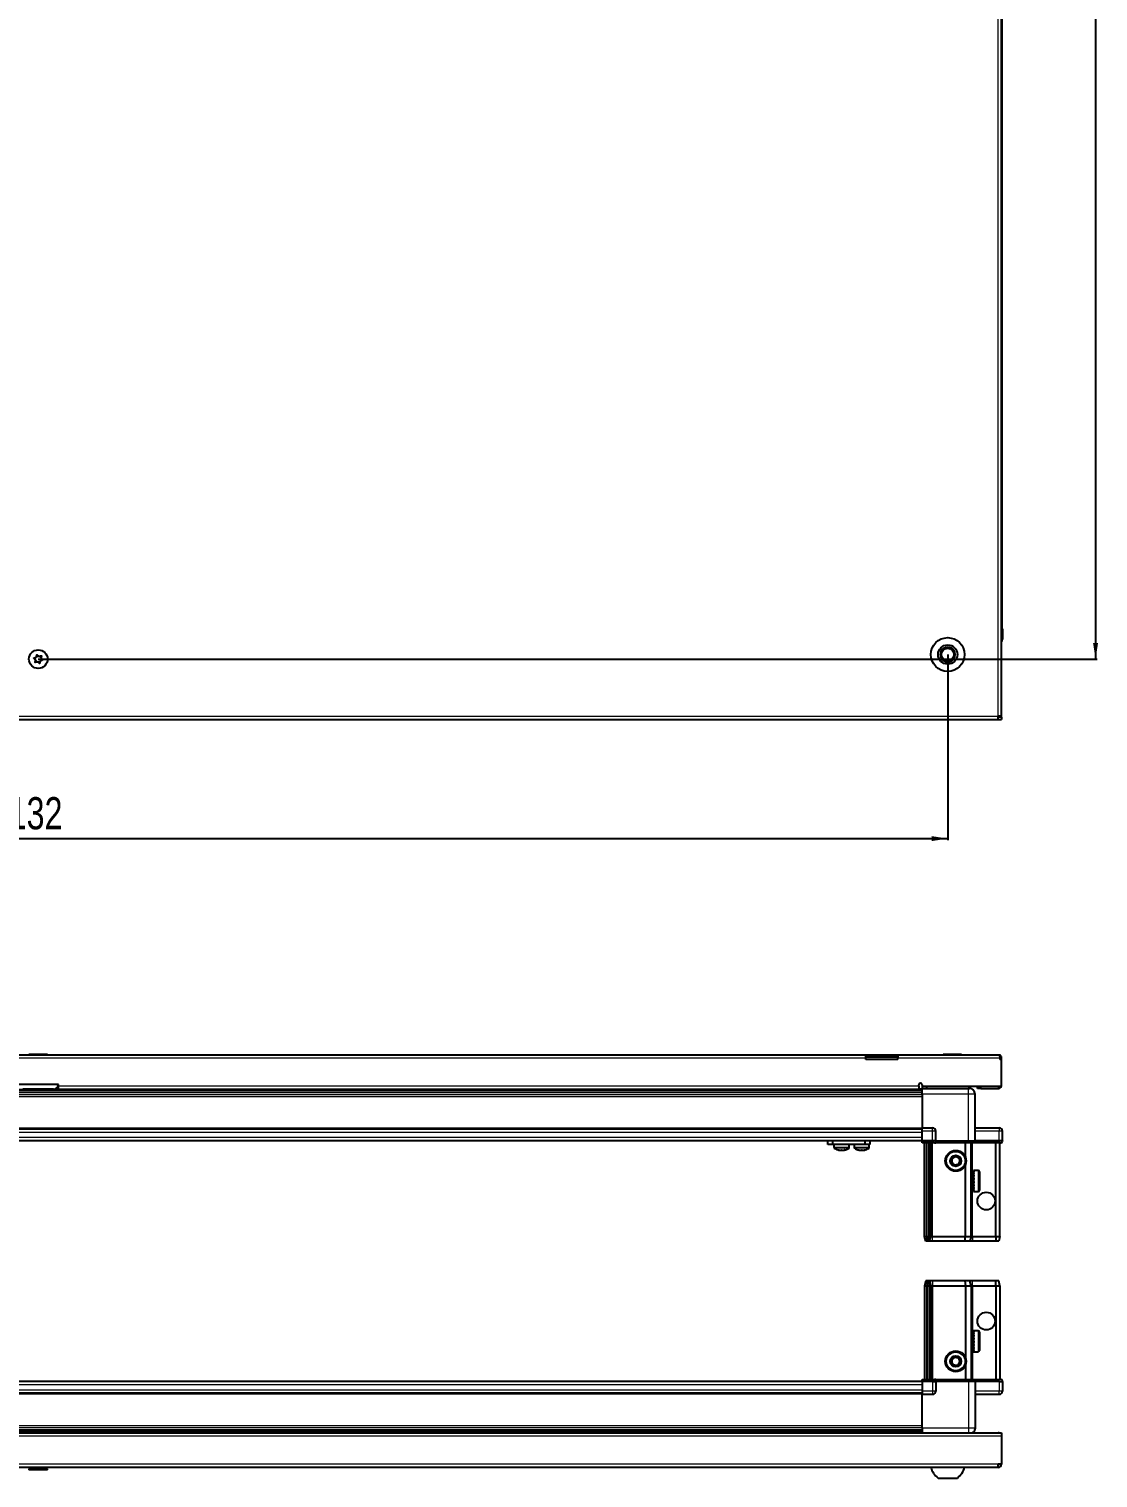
# Model space of a CAD drawing. Header units: millimetres. Extents: x 1315 to 4591, y 105 to 1992.
# Drawn here: x 2065 to 2730, y 105 to 1006 of the extents above; entities that cross this region are included whole.
import ezdxf

# ---------------------------------------------------------------- set-up
doc = ezdxf.new("R2010")
doc.units = ezdxf.units.MM
doc.layers.add('FORMAT', color=7, linetype='Continuous')
doc.styles.add('SLDTEXTSTYLE0', font='TXT', dxfattribs={"width": 0.75})
doc.dimstyles.new('SLDDIMSTYLE0', dxfattribs={"dimtxt": 20, "dimasz": 10, "dimexe": 0, "dimexo": 0.0625, "dimgap": 5, "dimtad": 2, "dimdec": 1, "dimrnd": 1e-09, "dimzin": 12, "dimdsep": 46, "dimtxsty": 'SLDTEXTSTYLE0', "dimsah": 1, "dimcen": 0.09, "dimadec": 0, "dimazin": 3, "dimtfac": 1, "dimtofl": 0, "dimtmove": 0, "dimatfit": 3, "dimfxl": 0, "dimfrac": 2, "dimtolj": 1, "dimtzin": 12, "dimarcsym": 0})

# ---------------------------------------------------------------- blocks, each defined once
blk = doc.blocks.new('_D_2')
at = {"layer": 'FORMAT'}
for p, q in [((1504.82, 617.31), (1504.82, 501.82)), ((2636.82, 617.31), (2636.82, 501.82)), ((1504.82, 502.82), (2636.82, 502.82))]:
    blk.add_line(p, q, dxfattribs=at)
for points in [[(1504.82, 502.82), (1514.82, 501.28), (1514.82, 504.36)], [(2636.82, 502.82), (2626.82, 504.36), (2626.82, 501.28)]]:
    blk.add_solid(points, dxfattribs=at)
at = {"layer": 'FORMAT', "insert": (2041.26, 528.6), "char_height": 20, "attachment_point": 1, "style": 'SLDTEXTSTYLE0'}
blk.add_mtext('1132', dxfattribs=at)
blk = doc.blocks.new('_D_4')
at = {"layer": 'FORMAT'}
for p, q in [((2070.83, 1738.32), (2729.82, 1738.32)), ((2728.82, 1738.32), (2728.82, 614.47)), ((2070.83, 614.47), (2729.82, 614.47))]:
    blk.add_line(p, q, dxfattribs=at)
for points in [[(2728.82, 1738.32), (2727.28, 1728.32), (2730.36, 1728.32)], [(2728.82, 614.47), (2730.36, 624.47), (2727.28, 624.47)]]:
    blk.add_solid(points, dxfattribs=at)
at = {"layer": 'FORMAT', "insert": (2703.04, 1135.76), "char_height": 20, "attachment_point": 1, "rotation": 90, "style": 'SLDTEXTSTYLE0'}
blk.add_mtext('1123,9', dxfattribs=at)

msp = doc.modelspace()

# ---------------------------------------------------------------- linework, layer by layer
at = {"color": 8, "linetype": 'Continuous', "lineweight": 18}
for p, q in [((2668.22, 578.92), (2668.22, 1773.72)), ((2670.32, 626.82), (2670.82, 626.82)), ((1473.42, 578.92), (2668.22, 578.92)), ((2585.82, 366.24), (1555.82, 366.24)), ((2595.82, 368.34), (2595.82, 366.84)), ((2669.32, 366.24), (2605.82, 366.24)), ((2620.82, 346.1), (1520.82, 346.1)), ((1520.82, 343.66), (2620.82, 343.66)), ((2081.98, 347.34), (2083.32, 347.34)), ((2083.32, 348.94), (2618.82, 348.94)), ((2618.82, 347.34), (2620.82, 347.34)), ((2649.82, 343.84), (2620.82, 343.84)), ((2649.82, 314.84), (2649.82, 343.84)), ((2657.32, 348.84), (2657.32, 347.34)), ((2668.22, 348.84), (2668.22, 347.34)), ((2620.82, 342.24), (1520.82, 342.24)), ((1520.82, 322.84), (2620.82, 322.84)), ((1520.82, 320.19), (2620.82, 320.19)), ((1520.82, 316.99), (2620.82, 316.99)), ((2627.32, 320.84), (2620.82, 320.84)), ((2627.32, 320.84), (2627.32, 322.84)), ((2627.32, 314.84), (2627.32, 320.84)), ((2629.32, 320.84), (2627.32, 320.84)), ((2668.82, 320.84), (2653.82, 320.84)), ((2668.82, 322.84), (2668.82, 320.84)), ((2668.82, 314.84), (2668.82, 320.84)), ((2670.82, 320.84), (2668.82, 320.84)), ((2568.23, 310.58), (2566.02, 310.58)), ((2568.33, 310.21), (2566.21, 310.21)), ((2575.52, 310.58), (2568.23, 310.58)), ((2575.33, 310.21), (2568.33, 310.21)), ((2575.38, 310.21), (2575.33, 310.21)), ((2575.57, 310.58), (2575.52, 310.58)), ((2586.02, 310.58), (2578.52, 310.58)), ((2585.91, 310.21), (2578.71, 310.21)), ((2587.83, 310.21), (2585.91, 310.21)), ((2588.02, 310.58), (2586.02, 310.58)), ((2620.82, 314.84), (2620.82, 314.51)), ((2627.32, 314.84), (2627.32, 314.51)), ((2627.32, 255.34), (2627.32, 313.64)), ((2629.52, 314.84), (2629.52, 313.64)), ((2649.82, 314.84), (2649.82, 313.64)), ((2652.32, 293.84), (2652.32, 313.64)), ((2654.02, 314.84), (2654.02, 313.64)), ((2668.82, 314.84), (2668.82, 313.64)), ((2655.72, 296.34), (2655.72, 294.65)), ((2655.72, 294.65), (2655.72, 283.34)), ((2652.32, 255.34), (2652.32, 285.84)), ((2627.32, 252.34), (2627.32, 255.34)), ((2652.32, 255.34), (2652.32, 252.34)), ((2627.32, 227.64), (2627.32, 224.64)), ((2652.32, 224.64), (2652.32, 227.64)), ((2627.32, 224.64), (2627.32, 166.34)), ((2652.32, 224.64), (2652.32, 194.14)), ((2655.72, 196.64), (2655.72, 183.64)), ((2652.32, 186.14), (2652.32, 166.34)), ((2620.82, 162.99), (1520.82, 162.99)), ((2627.32, 165.14), (2627.32, 165.47)), ((2627.32, 165.14), (2627.32, 159.14)), ((2629.52, 166.34), (2629.52, 165.14)), ((2649.82, 165.14), (2649.82, 166.34)), ((2649.82, 165.14), (2649.82, 136.14)), ((2654.02, 166.34), (2654.02, 165.14)), ((2668.82, 165.14), (2668.82, 166.34)), ((2668.82, 165.14), (2668.82, 159.14)), ((2620.82, 159.79), (1520.82, 159.79)), ((2620.82, 157.14), (1520.82, 157.14)), ((2627.32, 159.14), (2620.82, 159.14)), ((2629.32, 159.14), (2627.32, 159.14)), ((2627.32, 159.14), (2627.32, 157.14)), ((2668.82, 159.14), (2653.82, 159.14)), ((2670.82, 159.14), (2668.82, 159.14)), ((2668.82, 157.14), (2668.82, 159.14)), ((1520.82, 137.74), (2620.82, 137.74)), ((2620.82, 136.32), (1520.82, 136.32)), ((2649.82, 136.14), (2620.82, 136.14)), ((2670.32, 131.04), (1471.32, 131.04)), ((1520.82, 133.88), (2620.82, 133.88)), ((2668.22, 133.14), (2668.22, 133.24)), ((2668.22, 113.74), (1473.42, 113.74))]:
    msp.add_line(p, q, dxfattribs=at)
at = {"color": 7, "linetype": 'Continuous', "lineweight": 25}
for p, q in [((2670.32, 578.92), (2670.32, 1773.72)), ((2670.67, 633.32), (2670.67, 1719.32)), ((2670.32, 633.32), (2670.82, 633.32)), ((2670.82, 633.32), (2670.82, 633.32)), ((2670.82, 626.82), (2670.82, 633.32)), ((2670.82, 633.32), (2670.82, 626.82)), ((2668.22, 576.82), (2668.22, 578.92)), ((2670.32, 578.92), (2668.22, 578.92)), ((2670.32, 578.32), (2668.22, 578.32)), ((2670.32, 578.32), (2670.32, 578.92)), ((2670.32, 578.32), (2670.32, 576.82)), ((1473.42, 576.82), (2668.22, 576.82)), ((2668.22, 576.82), (2670.32, 576.82)), ((1555.82, 368.34), (2585.82, 368.34)), ((2065.03, 368.64), (2065.03, 368.34)), ((2065.03, 368.64), (2076.6, 368.64)), ((2076.6, 368.34), (2076.6, 368.64)), ((2585.82, 366.24), (2585.82, 368.34)), ((2585.82, 368.34), (2595.82, 368.34)), ((2595.82, 366.84), (2585.82, 366.84)), ((2585.82, 365.34), (2585.82, 366.24)), ((2605.82, 365.34), (2585.82, 365.34)), ((2595.82, 368.34), (2605.82, 368.34)), ((2605.82, 366.84), (2595.82, 366.84)), ((2605.82, 368.34), (2605.82, 366.24)), ((2605.82, 368.34), (2668.72, 368.34)), ((2605.82, 365.34), (2605.82, 366.24)), ((2633.88, 368.64), (2633.88, 368.34)), ((2633.88, 368.64), (2644.36, 368.64)), ((2644.36, 368.64), (2645.45, 368.64)), ((2645.45, 368.34), (2645.45, 368.64)), ((2669.32, 366.24), (2669.32, 365.34)), ((2669.32, 366.24), (2670.32, 366.24)), ((2670.32, 365.34), (2669.32, 365.34)), ((2670.32, 365.34), (2670.32, 366.24)), ((2670.32, 348.84), (2670.32, 365.34)), ((2620.82, 344.9), (1520.82, 344.9)), ((2620.82, 344.86), (1520.82, 344.86)), ((1546.94, 346.69), (2594.7, 346.69)), ((2083.32, 349.84), (2058.32, 349.84)), ((2080.32, 346.84), (2061.32, 346.84)), ((2083.32, 348.94), (2083.32, 349.84)), ((2083.32, 346.84), (2083.32, 348.94)), ((2083.32, 346.84), (2618.82, 346.84)), ((2589.32, 346.84), (2589.32, 346.69)), ((2589.43, 346.84), (2589.43, 346.69)), ((2589.61, 346.84), (2589.61, 346.69)), ((2590.12, 346.84), (2590.12, 346.69)), ((2590.51, 346.84), (2590.51, 346.69)), ((2591.37, 346.84), (2591.37, 346.69)), ((2591.93, 346.84), (2591.93, 346.69)), ((2593.05, 346.84), (2593.05, 346.69)), ((2593.73, 346.84), (2593.73, 346.69)), ((2594.7, 346.69), (2595, 346.69)), ((2595, 346.84), (2595, 346.69)), ((2595, 346.69), (2595.01, 346.69)), ((2595.01, 346.69), (2595.74, 346.69)), ((2595.27, 346.84), (2595.27, 346.69)), ((2595.74, 346.84), (2595.74, 346.69)), ((2595.74, 346.69), (2597.03, 346.69)), ((2596.94, 346.69), (2620.82, 346.69)), ((2597.03, 346.84), (2597.03, 346.69)), ((2597.13, 346.84), (2597.13, 346.69)), ((2597.75, 346.84), (2597.75, 346.69)), ((2598.95, 346.84), (2598.95, 346.69)), ((2599.57, 346.84), (2599.57, 346.69)), ((2600.56, 346.84), (2600.56, 346.69)), ((2601.03, 346.84), (2601.03, 346.69)), ((2601.7, 346.84), (2601.7, 346.69)), ((2601.98, 346.84), (2601.98, 346.69)), ((2602.27, 346.84), (2602.27, 346.69)), ((2602.32, 346.69), (2602.32, 346.84)), ((2602.32, 346.84), (2602.32, 346.69)), ((2618.82, 348.94), (2618.82, 349.69)), ((2618.82, 348.94), (2618.82, 346.84)), ((2620.82, 349.69), (2620.82, 348.84)), ((2620.82, 348.84), (2670.32, 348.84)), ((2620.82, 348.84), (2620.82, 347.34)), ((2620.82, 347.34), (2649.82, 347.34)), ((2620.82, 343.84), (2620.82, 322.84)), ((2623.57, 348.84), (2623.57, 347.34)), ((2650.07, 347.34), (2650.07, 348.84)), ((2653.82, 314.84), (2653.82, 343.84)), ((2655.32, 347.34), (2655.32, 348.84)), ((2657.32, 347.34), (2655.32, 347.34)), ((2657.32, 347.34), (2668.22, 347.34)), ((1520.82, 322.19), (2620.82, 322.19)), ((2620.82, 322.84), (2627.32, 322.84)), ((2620.82, 320.84), (2620.82, 322.84)), ((2620.82, 314.84), (2620.82, 320.84)), ((2629.32, 314.84), (2629.32, 320.84)), ((2653.82, 322.84), (2668.82, 322.84)), ((2670.82, 314.84), (2670.82, 320.84)), ((1520.82, 314.99), (2620.82, 314.99)), ((2562.17, 312.49), (2562.17, 314.99)), ((2565.17, 312.49), (2562.17, 312.49)), ((2565.17, 314.99), (2565.17, 312.49)), ((2585.37, 312.49), (2565.17, 312.49)), ((2566.02, 312.49), (2566.02, 310.58)), ((2575.52, 310.58), (2575.52, 312.49)), ((2575.57, 310.58), (2575.57, 312.49)), ((2578.52, 312.49), (2578.52, 310.58)), ((2585.37, 312.49), (2585.37, 314.99)), ((2588.37, 312.49), (2585.37, 312.49)), ((2588.02, 310.58), (2588.02, 312.49)), ((2588.37, 314.99), (2588.37, 312.49)), ((2620.82, 314.84), (2627.32, 314.84)), ((2620.82, 314.84), (2620.82, 314.51)), ((2620.82, 314.84), (2620.82, 314.84)), ((2627.32, 314.84), (2620.82, 314.84)), ((2620.82, 313.64), (2620.82, 314.51)), ((2620.82, 314.51), (2620.82, 314.51)), ((2620.82, 314.51), (2627.32, 314.51)), ((2628.64, 313.64), (2620.82, 313.64)), ((2622.32, 255.34), (2622.32, 313.64)), ((2623.82, 255.34), (2623.82, 313.64)), ((2625.32, 255.34), (2625.32, 313.64)), ((2626.32, 255.34), (2626.32, 313.64)), ((2629.32, 314.84), (2627.32, 314.84)), ((2628.64, 313.64), (2629.32, 313.64)), ((2629.32, 314.84), (2629.32, 313.64)), ((2629.32, 314.84), (2629.52, 314.84)), ((2629.52, 313.64), (2629.32, 313.64)), ((2629.52, 314.84), (2649.82, 314.84)), ((2649.82, 313.64), (2629.52, 313.64)), ((2647.82, 304.84), (2647.82, 313.64)), ((2649.82, 314.84), (2653.82, 314.84)), ((2653.82, 313.64), (2649.82, 313.64)), ((2651.32, 255.34), (2651.32, 313.64)), ((2653.82, 314.84), (2653.82, 313.64)), ((2653.82, 314.84), (2654.02, 314.84)), ((2654.02, 313.64), (2653.82, 313.64)), ((2654.02, 314.84), (2668.82, 314.84)), ((2668.82, 314.84), (2654.02, 314.84)), ((2668.82, 313.64), (2654.02, 313.64)), ((2666.82, 255.34), (2666.82, 313.64)), ((2670.82, 314.84), (2668.82, 314.84)), ((2668.82, 313.64), (2670.32, 313.64)), ((2669.32, 255.34), (2669.32, 313.64)), ((2670.32, 313.64), (2670.82, 314.51)), ((2670.82, 314.84), (2670.82, 314.51)), ((2647.82, 255.34), (2647.82, 299.84)), ((2651.35, 293.84), (2651.32, 293.84)), ((2651.84, 293.15), (2651.35, 293.84)), ((2651.35, 293.84), (2651.35, 292.8)), ((2651.35, 292.8), (2651.35, 285.84)), ((2652.32, 293.84), (2651.84, 293.15)), ((2651.84, 293.15), (2651.84, 292.29)), ((2651.84, 292.29), (2651.84, 286.53)), ((2652.32, 293.84), (2652.32, 292.8)), ((2652.32, 292.8), (2652.32, 285.84)), ((2652.82, 294.24), (2652.72, 294.24)), ((2652.72, 294.24), (2652.72, 285.44)), ((2655.72, 296.34), (2652.82, 296.34)), ((2652.82, 296.34), (2652.82, 296.33)), ((2653.32, 296.33), (2652.82, 296.33)), ((2652.82, 296.33), (2652.82, 296.25)), ((2652.82, 296.25), (2652.82, 295.91)), ((2653.32, 296.25), (2652.82, 296.25)), ((2653.32, 295.91), (2652.82, 295.91)), ((2652.82, 295.91), (2652.82, 295.6)), ((2652.82, 295.6), (2652.82, 294.89)), ((2653.32, 295.6), (2652.82, 295.6)), ((2653.32, 294.89), (2652.82, 294.89)), ((2652.82, 294.89), (2652.82, 294.39)), ((2652.82, 294.39), (2652.82, 293.37)), ((2653.32, 294.39), (2652.82, 294.39)), ((2653.32, 293.37), (2652.82, 293.37)), ((2652.82, 293.37), (2652.82, 292.73)), ((2652.82, 292.73), (2652.82, 291.52)), ((2653.32, 292.73), (2652.82, 292.73)), ((2653.32, 291.52), (2652.82, 291.52)), ((2652.82, 291.52), (2652.82, 290.97)), ((2653.32, 290.97), (2652.82, 290.97)), ((2652.82, 290.79), (2652.82, 289.49)), ((2653.32, 290.79), (2652.82, 290.79)), ((2653.32, 289.49), (2652.82, 289.49)), ((2653.32, 289.11), (2652.82, 289.11)), ((2652.82, 289.11), (2652.82, 288.76)), ((2653.32, 288.76), (2652.82, 288.76)), ((2652.82, 288.76), (2652.82, 287.5)), ((2653.32, 296.25), (2653.32, 296.33)), ((2653.32, 295.6), (2653.32, 295.91)), ((2653.32, 294.39), (2653.32, 294.89)), ((2653.32, 292.73), (2653.32, 293.37)), ((2653.32, 290.79), (2653.32, 291.52)), ((2653.32, 288.76), (2653.32, 289.49)), ((2656.52, 295.54), (2656.52, 294.06)), ((2656.52, 294.06), (2656.52, 284.14)), ((2651.32, 285.84), (2651.35, 285.84)), ((2651.35, 285.84), (2651.84, 286.53)), ((2651.84, 286.53), (2652.32, 285.84)), ((2652.72, 285.44), (2652.82, 285.44)), ((2653.32, 287.5), (2652.82, 287.5)), ((2652.82, 287.5), (2652.82, 286.83)), ((2652.82, 286.83), (2652.82, 285.74)), ((2653.32, 286.83), (2652.82, 286.83)), ((2653.32, 285.74), (2652.82, 285.74)), ((2652.82, 285.74), (2652.82, 285.2)), ((2652.82, 285.2), (2652.82, 284.39)), ((2653.32, 285.2), (2652.82, 285.2)), ((2653.32, 284.39), (2652.82, 284.39)), ((2652.82, 284.39), (2652.82, 284.02)), ((2652.82, 284.02), (2652.82, 283.56)), ((2653.32, 284.02), (2652.82, 284.02)), ((2653.32, 283.56), (2652.82, 283.56)), ((2652.82, 283.56), (2652.82, 283.41)), ((2652.82, 283.41), (2652.82, 283.34)), ((2653.32, 283.41), (2652.82, 283.41)), ((2652.82, 283.34), (2655.72, 283.34)), ((2653.32, 286.83), (2653.32, 287.5)), ((2653.32, 285.2), (2653.32, 285.74)), ((2653.32, 284.02), (2653.32, 284.39)), ((2653.32, 283.41), (2653.32, 283.56)), ((2622.32, 255.34), (2623.82, 255.34)), ((2623.12, 252.34), (2622.32, 255.34)), ((2623.82, 255.34), (2625.32, 255.34)), ((2624.28, 252.34), (2623.82, 255.34)), ((2624.78, 252.34), (2625.32, 255.34)), ((2625.32, 255.34), (2626.32, 255.34)), ((2625.52, 252.34), (2626.32, 255.34)), ((2626.32, 255.34), (2627.32, 255.34)), ((2627.32, 255.34), (2647.82, 255.34)), ((2647.49, 252.34), (2647.82, 255.34)), ((2647.82, 255.34), (2651.32, 255.34)), ((2651.32, 255.34), (2650.52, 252.34)), ((2651.32, 255.34), (2652.32, 255.34)), ((2652.32, 255.34), (2666.82, 255.34)), ((2666.82, 255.34), (2666.67, 252.34)), ((2666.82, 255.34), (2669.32, 255.34)), ((2669.32, 255.34), (2668.52, 252.34)), ((2624.28, 252.34), (2623.12, 252.34)), ((2624.78, 252.34), (2624.28, 252.34)), ((2625.52, 252.34), (2624.78, 252.34)), ((2627.32, 252.34), (2625.52, 252.34)), ((2647.49, 252.34), (2627.32, 252.34)), ((2650.52, 252.34), (2647.49, 252.34)), ((2652.32, 252.34), (2650.52, 252.34)), ((2666.67, 252.34), (2652.32, 252.34)), ((2668.52, 252.34), (2666.67, 252.34)), ((2623.12, 227.64), (2622.32, 224.64)), ((2624.28, 227.64), (2623.12, 227.64)), ((2624.28, 227.64), (2623.82, 224.64)), ((2624.78, 227.64), (2624.28, 227.64)), ((2624.78, 227.64), (2625.32, 224.64)), ((2625.52, 227.64), (2624.78, 227.64)), ((2625.52, 227.64), (2626.32, 224.64)), ((2627.32, 227.64), (2625.52, 227.64)), ((2647.49, 227.64), (2627.32, 227.64)), ((2647.49, 227.64), (2647.82, 224.64)), ((2650.52, 227.64), (2647.49, 227.64)), ((2651.32, 224.64), (2650.52, 227.64)), ((2652.32, 227.64), (2650.52, 227.64)), ((2666.67, 227.64), (2652.32, 227.64)), ((2666.82, 224.64), (2666.67, 227.64)), ((2668.52, 227.64), (2666.67, 227.64)), ((2669.32, 224.64), (2668.52, 227.64)), ((2622.32, 224.64), (2623.82, 224.64)), ((2622.32, 224.64), (2622.32, 166.34)), ((2623.82, 224.64), (2625.32, 224.64)), ((2623.82, 224.64), (2623.82, 166.34)), ((2625.32, 224.64), (2626.32, 224.64)), ((2625.32, 224.64), (2625.32, 166.34)), ((2626.32, 224.64), (2626.32, 166.34)), ((2626.32, 224.64), (2627.32, 224.64)), ((2627.32, 224.64), (2647.82, 224.64)), ((2647.82, 224.64), (2647.82, 180.14)), ((2647.82, 224.64), (2651.32, 224.64)), ((2651.32, 224.64), (2651.32, 166.34)), ((2651.32, 224.64), (2652.32, 224.64)), ((2652.32, 224.64), (2666.82, 224.64)), ((2666.82, 224.64), (2666.82, 166.34)), ((2666.82, 224.64), (2669.32, 224.64)), ((2669.32, 224.64), (2669.32, 166.34)), ((2651.35, 194.14), (2651.32, 194.14)), ((2651.84, 193.45), (2651.35, 194.14)), ((2651.35, 194.14), (2651.35, 186.14)), ((2652.32, 194.14), (2651.84, 193.45)), ((2651.84, 193.45), (2651.84, 186.83)), ((2652.32, 194.14), (2652.32, 186.14)), ((2652.82, 194.54), (2652.72, 194.54)), ((2652.72, 194.54), (2652.72, 185.74)), ((2655.72, 196.64), (2652.82, 196.64)), ((2653.32, 196.64), (2652.82, 196.64)), ((2652.82, 196.64), (2652.82, 196.59)), ((2652.82, 196.59), (2652.82, 196.31)), ((2653.32, 196.59), (2652.82, 196.59)), ((2653.32, 196.31), (2652.82, 196.31)), ((2652.82, 196.31), (2652.82, 196.03)), ((2653.32, 196.03), (2652.82, 196.03)), ((2652.82, 196.03), (2652.82, 195.37)), ((2653.32, 195.37), (2652.82, 195.37)), ((2652.82, 195.37), (2652.82, 194.9)), ((2652.82, 194.9), (2652.82, 193.92)), ((2653.32, 194.9), (2652.82, 194.9)), ((2653.32, 193.92), (2652.82, 193.92)), ((2652.82, 193.92), (2652.82, 193.3)), ((2652.82, 193.3), (2652.82, 192.1)), ((2653.32, 193.3), (2652.82, 193.3)), ((2653.32, 192.1), (2652.82, 192.1)), ((2652.82, 192.1), (2652.82, 191.47)), ((2653.32, 191.47), (2652.82, 191.47)), ((2652.82, 191.39), (2652.82, 190.09)), ((2653.32, 191.39), (2652.82, 191.39)), ((2653.32, 190.09), (2652.82, 190.09)), ((2653.32, 189.61), (2652.82, 189.61)), ((2652.82, 189.61), (2652.82, 189.35)), ((2652.82, 189.35), (2652.82, 188.08)), ((2653.32, 189.35), (2652.82, 189.35)), ((2653.32, 196.59), (2653.32, 196.64)), ((2653.32, 196.03), (2653.32, 196.31)), ((2653.32, 194.9), (2653.32, 195.37)), ((2653.32, 193.3), (2653.32, 193.92)), ((2653.32, 191.39), (2653.32, 192.1)), ((2653.32, 189.35), (2653.32, 190.09)), ((2656.52, 195.84), (2656.52, 184.44)), ((2651.32, 186.14), (2651.35, 186.14)), ((2651.35, 186.14), (2651.84, 186.83)), ((2651.84, 186.83), (2652.32, 186.14)), ((2652.72, 185.74), (2652.82, 185.74)), ((2653.32, 188.08), (2652.82, 188.08)), ((2652.82, 188.08), (2652.82, 187.4)), ((2652.82, 187.4), (2652.82, 186.28)), ((2653.32, 187.4), (2652.82, 187.4)), ((2653.32, 186.28), (2652.82, 186.28)), ((2652.82, 186.28), (2652.82, 185.71)), ((2652.82, 185.71), (2652.82, 184.85)), ((2653.32, 185.71), (2652.82, 185.71)), ((2653.32, 184.85), (2652.82, 184.85)), ((2652.82, 184.85), (2652.82, 184.46)), ((2652.82, 184.46), (2652.82, 183.94)), ((2653.32, 184.46), (2652.82, 184.46)), ((2653.32, 183.94), (2652.82, 183.94)), ((2652.82, 183.94), (2652.82, 183.76)), ((2652.82, 183.76), (2652.82, 183.64)), ((2653.32, 183.76), (2652.82, 183.76)), ((2652.82, 183.64), (2655.72, 183.64)), ((2653.32, 187.4), (2653.32, 188.08)), ((2653.32, 185.71), (2653.32, 186.28)), ((2653.32, 184.46), (2653.32, 184.85)), ((2653.32, 183.76), (2653.32, 183.94)), ((2647.82, 175.14), (2647.82, 166.34)), ((2620.82, 164.99), (1520.82, 164.99)), ((2620.82, 166.34), (2628.64, 166.34)), ((2620.82, 165.47), (2620.82, 166.34)), ((2627.32, 165.47), (2620.82, 165.47)), ((2620.82, 165.14), (2620.82, 165.47)), ((2627.32, 165.14), (2620.82, 165.14)), ((2620.82, 165.14), (2620.82, 159.14)), ((2627.32, 165.14), (2629.32, 165.14)), ((2629.32, 165.14), (2627.32, 165.14)), ((2629.32, 166.34), (2628.64, 166.34)), ((2629.32, 165.14), (2629.32, 166.34)), ((2629.32, 166.34), (2629.52, 166.34)), ((2629.52, 165.14), (2629.32, 165.14)), ((2629.32, 165.14), (2629.32, 159.14)), ((2629.52, 166.34), (2649.82, 166.34)), ((2649.82, 165.14), (2629.52, 165.14)), ((2649.82, 166.34), (2653.82, 166.34)), ((2653.82, 165.14), (2649.82, 165.14)), ((2653.82, 165.14), (2653.82, 166.34)), ((2653.82, 166.34), (2654.02, 166.34)), ((2654.02, 165.14), (2653.82, 165.14)), ((2653.82, 165.14), (2653.82, 136.14)), ((2654.02, 166.34), (2668.82, 166.34)), ((2668.82, 165.14), (2654.02, 165.14)), ((2670.32, 166.34), (2668.82, 166.34)), ((2668.82, 165.14), (2670.82, 165.14)), ((2670.82, 165.47), (2670.32, 166.34)), ((2670.82, 165.47), (2670.32, 166.34)), ((2670.82, 165.14), (2670.82, 165.47)), ((2670.82, 165.14), (2670.82, 165.47)), ((2670.82, 165.14), (2670.82, 165.14)), ((2670.82, 165.14), (2670.82, 159.14)), ((2620.82, 157.79), (1520.82, 157.79)), ((2620.82, 159.14), (2620.82, 157.14)), ((2620.82, 157.14), (2627.32, 157.14)), ((2620.82, 136.14), (2620.82, 157.14)), ((2653.82, 157.14), (2668.82, 157.14)), ((1471.32, 133.14), (2670.32, 133.14)), ((1520.82, 135.12), (2620.82, 135.12)), ((1520.82, 135.08), (2620.82, 135.08)), ((2594.7, 133.29), (1546.94, 133.29)), ((2589.32, 133.14), (2589.32, 133.29)), ((2589.49, 133.14), (2589.49, 133.29)), ((2589.7, 133.14), (2589.7, 133.29)), ((2590.26, 133.14), (2590.26, 133.29)), ((2590.68, 133.14), (2590.68, 133.29)), ((2591.58, 133.14), (2591.58, 133.29)), ((2592.16, 133.14), (2592.16, 133.29)), ((2593.31, 133.14), (2593.31, 133.29)), ((2594, 133.14), (2594, 133.29)), ((2595.28, 133.29), (2594.7, 133.29)), ((2595.28, 133.14), (2595.28, 133.29)), ((2595.29, 133.29), (2595.28, 133.29)), ((2596.02, 133.29), (2595.29, 133.29)), ((2595.46, 133.14), (2595.46, 133.29)), ((2595.96, 133.14), (2595.96, 133.29)), ((2596.02, 133.14), (2596.02, 133.29)), ((2597.05, 133.29), (2596.02, 133.29)), ((2596.02, 133.29), (2596.02, 133.29)), ((2620.82, 133.29), (2596.94, 133.29)), ((2597.31, 133.14), (2597.31, 133.29)), ((2598.02, 133.14), (2598.02, 133.29)), ((2599.19, 133.14), (2599.19, 133.29)), ((2599.8, 133.14), (2599.8, 133.29)), ((2600.75, 133.14), (2600.75, 133.29)), ((2601.19, 133.14), (2601.19, 133.29)), ((2601.82, 133.14), (2601.82, 133.29)), ((2602.06, 133.14), (2602.06, 133.29)), ((2602.3, 133.14), (2602.3, 133.29)), ((2602.32, 133.14), (2602.32, 133.29)), ((2655.32, 133.24), (2655.32, 133.14)), ((2655.32, 133.24), (2668.22, 133.24)), ((2670.32, 133.14), (2670.32, 131.04)), ((2670.32, 131.04), (2670.32, 113.74)), ((2668.22, 111.64), (1473.42, 111.64)), ((2066.02, 111.64), (2065.03, 110.66)), ((2065.03, 110.66), (2065.03, 110.14)), ((2076.6, 110.66), (2065.03, 110.66)), ((2076.6, 110.14), (2065.03, 110.14)), ((2076.6, 110.66), (2075.62, 111.64)), ((2076.6, 110.14), (2076.6, 110.66)), ((2670.32, 113.74), (2668.22, 113.74)), ((2668.22, 111.64), (2668.22, 113.74)), ((2630.82, 105.04), (2642.82, 105.04))]:
    msp.add_line(p, q, dxfattribs=at)
at = {"color": 7, "linetype": 'Continuous', "lineweight": 25, "flags": 128}
msp.add_lwpolyline([(2668.86, 133.14), (2668.63, 133.2), (2668.22, 133.24)], dxfattribs=at)
at = {"color": 7, "linetype": 'Continuous', "lineweight": 25}
for centre, radius in [((2636.82, 617.32), 10.5), ((2636.82, 617.32), 6), ((2070.82, 614.47), 5.79), ((2070.82, 614.47), 1.85), ((2636.82, 617.32), 3.9), ((2641.82, 302.34), 6.5), ((2641.82, 302.34), 3.46), ((2660.82, 277.34), 5.5), ((2660.82, 202.64), 5.5), ((2641.82, 177.64), 6.5), ((2641.82, 177.64), 3.46)]:
    msp.add_circle(centre, radius, dxfattribs=at)
at = {"color": 8, "linetype": 'Continuous', "lineweight": 18}
for centre in [(2641.82, 302.34), (2641.82, 177.64)]:
    msp.add_circle(centre, 5.7, dxfattribs=at)
at = {"color": 7, "linetype": 'Continuous', "lineweight": 25}
for centre, radius, start, end in [((2668.82, 626.82), 2, 318.57492, 0), ((2668.82, 626.82), 2, 318.59038, 0), ((2636.82, 617.32), 4.62, 120, 180), ((2636.82, 617.32), 4.62, 180, 240), ((2636.82, 617.32), 4.62, 60, 120), ((2636.82, 617.32), 4.62, 240, 300), ((2636.82, 617.32), 4.62, 360, 60), ((2636.82, 617.32), 4.62, 300, 360), ((2080.32, 349.84), 3, 270, 360), ((2619.82, 349.69), 1, 0, 180), ((2668.22, 349.44), 2.1, 270, 343.39845), ((2627.32, 320.84), 2, 0, 90), ((2668.82, 320.84), 2, 0, 90), ((2566.47, 310.58), 0.45, 180, 235.28209), ((2570.77, 316.79), 8, 235.28209, 259.05401), ((2570.77, 316.79), 8, 280.84597, 304.71791), ((2570.82, 316.79), 8, 280.92113, 304.71791), ((2575.07, 310.58), 0.45, 304.71791, 0), ((2575.12, 310.58), 0.45, 304.71791, 0), ((2578.97, 310.58), 0.45, 180, 235.28209), ((2583.27, 316.79), 8, 235.28209, 258.92302), ((2583.27, 316.79), 8, 280.93918, 304.71791), ((2587.57, 310.58), 0.45, 304.71791, 0), ((2641.82, 302.34), 2.5, 118.29497, 178.29497), ((2641.82, 302.34), 2.5, 178.29497, 238.29497), ((2641.82, 302.34), 2.5, 238.29497, 298.29497), ((2641.82, 302.34), 2.5, 58.29497, 118.29497), ((2641.82, 302.34), 2.5, 298.29497, 358.29497), ((2641.82, 302.34), 2.5, 358.29497, 58.29497), ((2652.32, 294.24), 0.4, 270, 360), ((2655.72, 295.54), 0.8, 0, 90), ((2652.32, 285.44), 0.4, 0, 90), ((2655.72, 284.14), 0.8, 270, 360), ((2652.32, 194.54), 0.4, 270, 360), ((2655.72, 195.84), 0.8, 0, 90), ((2652.32, 185.74), 0.4, 0, 90), ((2655.72, 184.44), 0.8, 270, 360), ((2641.82, 177.64), 2.5, 134.67671, 194.67671), ((2641.82, 177.64), 2.5, 194.67671, 254.67671), ((2641.82, 177.64), 2.5, 74.67671, 134.67671), ((2641.82, 177.64), 2.5, 254.67671, 314.67671), ((2641.82, 177.64), 2.5, 14.67671, 74.67671), ((2641.82, 177.64), 2.5, 314.67671, 14.67671), ((2627.32, 159.14), 2, 270, 360), ((2668.82, 159.14), 2, 270, 0), ((2637.84, 114.66), 11.91, 194.70035, 233.8734), ((2635.8, 114.66), 11.91, 306.1266, 345.29965), ((2668.22, 113.74), 2.1, 270, 0), ((2668.22, 113.74), 0.6, 270, 0)]:
    msp.add_arc(centre, radius, start, end, dxfattribs=at)
for centre, start_param, end_param in [((2627.32, 311.04), 5.560451, 6.283185), ((2627.32, 168.94), 3.141593, 3.864327)]:
    msp.add_ellipse(centre, major_axis=(0, 3.46), ratio=0.57735, start_param=start_param, end_param=end_param, dxfattribs=at)
for points, knots in [([(2073.55, 613.83), (2073.55, 613.84), (2073.55, 613.87), (2073.52, 613.92), (2073.43, 614.04), (2073.14, 614.29), (2072.73, 614.64), (2072.52, 615.24), (2072.61, 615.75), (2072.72, 616.13), (2072.77, 616.36), (2072.77, 616.45), (2072.76, 616.49), (2072.73, 616.52), (2072.7, 616.53), (2072.63, 616.54), (2072.37, 616.48), (2071.93, 616.3), (2071.23, 616.2), (2070.64, 616.61), (2070.33, 616.96), (2070.12, 617.13), (2070.05, 617.16), (2070.02, 617.16), (2069.99, 617.15), (2069.97, 617.12), (2069.94, 617.09), (2069.91, 617.01), (2069.86, 616.79), (2069.79, 616.41), (2069.64, 615.92), (2069.19, 615.48), (2068.66, 615.35), (2068.28, 615.25), (2068.15, 615.19), (2068.11, 615.14), (2068.09, 615.11), (2068.09, 615.08), (2068.12, 615.02), (2068.21, 614.91), (2068.5, 614.66), (2068.91, 614.3), (2069.12, 613.71), (2069.03, 613.2), (2068.92, 612.82), (2068.87, 612.59), (2068.87, 612.49), (2068.88, 612.45), (2068.91, 612.43), (2068.94, 612.41), (2069.01, 612.41), (2069.27, 612.47), (2069.71, 612.64), (2070.41, 612.74), (2071, 612.34), (2071.31, 611.98), (2071.52, 611.81), (2071.58, 611.79), (2071.62, 611.79), (2071.65, 611.8), (2071.67, 611.82), (2071.69, 611.86), (2071.73, 611.94), (2071.78, 612.16), (2071.85, 612.53), (2072, 613.03), (2072.45, 613.47), (2072.98, 613.6), (2073.36, 613.7), (2073.49, 613.76), (2073.53, 613.8), (2073.54, 613.82), (2073.55, 613.83)], [0, 0, 0, 0, 0.002009, 0.00442, 0.009365, 0.025528, 0.067705, 0.095786, 0.124646, 0.150342, 0.160519, 0.163394, 0.165697, 0.167245, 0.168874, 0.17077, 0.178606, 0.211994, 0.249994, 0.287995, 0.321383, 0.329219, 0.331115, 0.332744, 0.334292, 0.336217, 0.338535, 0.341318, 0.349662, 0.375358, 0.404217, 0.432298, 0.474475, 0.490639, 0.496669, 0.49844, 0.5, 0.502009, 0.50442, 0.509365, 0.525528, 0.567705, 0.595786, 0.624646, 0.650342, 0.660519, 0.663394, 0.665697, 0.667245, 0.668874, 0.67077, 0.678606, 0.711994, 0.749994, 0.787995, 0.821383, 0.829219, 0.831115, 0.832744, 0.834292, 0.836217, 0.838535, 0.841318, 0.849662, 0.875358, 0.904217, 0.932298, 0.974475, 0.990639, 0.996669, 0.99844, 1, 1, 1, 1]), ([(2632.2, 617.32), (2632.53, 617.9), (2633.1, 618.88), (2633.92, 620.3), (2634.33, 621.01), (2634.51, 621.32)], [0, 0, 0, 0, 0.439131, 0.751378, 1, 1, 1, 1]), ([(2634.51, 613.32), (2634.18, 613.9), (2633.61, 614.88), (2632.79, 616.3), (2632.38, 617.01), (2632.2, 617.32)], [0, 0, 0, 0, 0.439131, 0.751378, 1, 1, 1, 1]), ([(2634.51, 621.32), (2634.71, 621.32), (2635.42, 621.32), (2636.72, 621.32), (2638.11, 621.32), (2638.86, 621.32), (2639.13, 621.32)], [0, 0, 0, 0, 0.139329, 0.48527, 0.816356, 1, 1, 1, 1]), ([(2639.13, 613.32), (2638.86, 613.32), (2638.11, 613.32), (2636.72, 613.32), (2635.42, 613.32), (2634.71, 613.32), (2634.51, 613.32)], [0, 0, 0, 0, 0.183644, 0.51473, 0.860671, 1, 1, 1, 1]), ([(2639.13, 621.32), (2639.46, 620.75), (2640.03, 619.77), (2640.85, 618.35), (2641.26, 617.64), (2641.44, 617.32)], [0, 0, 0, 0, 0.439131, 0.751378, 1, 1, 1, 1]), ([(2641.44, 617.32), (2641.11, 616.75), (2640.54, 615.77), (2639.72, 614.35), (2639.31, 613.64), (2639.13, 613.32)], [0, 0, 0, 0, 0.439131, 0.751378, 1, 1, 1, 1]), ([(2668.72, 368.34), (2668.77, 368.31), (2668.86, 368.26), (2668.99, 367.87), (2669.12, 367.31), (2669.23, 366.73), (2669.3, 366.37), (2669.32, 366.24)], [0, 0, 0, 0, 0.230255, 0.448522, 0.666786, 0.88505, 1, 1, 1, 1]), ([(2670.32, 366.24), (2670.29, 366.49), (2670.24, 366.99), (2669.85, 367.62), (2669.37, 368.06), (2668.99, 368.17), (2668.85, 368.21)], [0, 0, 0, 0, 0.286711, 0.558494, 0.830274, 1, 1, 1, 1]), ([(2620.82, 343.84), (2620.82, 344.23), (2620.82, 345.02), (2620.82, 346.07), (2620.82, 346.86), (2620.82, 347.28), (2620.82, 347.32), (2620.82, 347.34)], [0, 0, 0, 0, 0.214694, 0.429388, 0.644082, 0.858775, 1, 1, 1, 1]), ([(2649.82, 347.34), (2649.89, 347.34), (2650.02, 347.34), (2650.18, 347.34), (2650.3, 347.34), (2650.31, 347.34), (2650.32, 347.34)], [0, 0, 0, 0, 0.249394, 0.500333, 0.750167, 1, 1, 1, 1]), ([(2653.82, 343.84), (2653.77, 344.28), (2653.7, 344.96), (2653.26, 345.77), (2652.81, 346.33), (2652.25, 346.79), (2651.44, 347.22), (2650.76, 347.29), (2650.32, 347.34)], [0, 0, 0, 0, 0.2394568, 0.3683607, 0.5, 0.6316393, 0.7605432, 1, 1, 1, 1]), ([(2569.25, 308.94), (2569.25, 308.94), (2569.21, 308.95), (2569, 309.01), (2568.84, 309.07), (2568.78, 309.1), (2568.77, 309.11), (2568.77, 309.11), (2568.78, 309.11), (2568.8, 309.11), (2568.85, 309.1), (2569.07, 309.05), (2569.4, 308.98), (2569.78, 308.94), (2570.06, 308.93), (2570.32, 308.97), (2570.46, 309.04), (2570.59, 309.1), (2570.64, 309.11), (2570.66, 309.11), (2570.69, 309.11), (2570.71, 309.11), (2570.75, 309.1), (2570.87, 309.06), (2571.03, 308.98), (2571.29, 308.93), (2571.64, 308.93), (2572.01, 308.98), (2572.34, 309.04), (2572.57, 309.1), (2572.65, 309.11), (2572.67, 309.11), (2572.68, 309.11), (2572.68, 309.11), (2572.67, 309.09), (2572.5, 309.01), (2572.26, 308.93), (2572.28, 308.93), (2572.28, 308.93)], [0, 0, 0, 0, 0.0245191, 0.1059739, 0.1338421, 0.1478185, 0.1535531, 0.1564027, 0.1592796, 0.1617801, 0.1664773, 0.1816483, 0.2541107, 0.3009981, 0.3355791, 0.3791917, 0.4620214, 0.4826759, 0.486455, 0.4902707, 0.4928167, 0.4953568, 0.4997844, 0.513427, 0.5769545, 0.6409725, 0.679017, 0.7313711, 0.7890832, 0.8180386, 0.8216661, 0.824546, 0.8274502, 0.8308045, 0.8371581, 0.8638539, 0.9698659, 1, 1, 1, 1]), ([(2581.74, 308.94), (2581.75, 308.94), (2581.8, 308.93), (2581.75, 308.95), (2581.63, 309), (2581.52, 309.05), (2581.47, 309.08), (2581.44, 309.09), (2581.42, 309.11), (2581.42, 309.11), (2581.43, 309.11), (2581.44, 309.11), (2581.44, 309.11)], [0, 0, 0, 0, 0.117513, 0.319182, 0.655587, 0.780657, 0.858887, 0.909792, 0.960055, 0.979586, 0.994792, 1, 1, 1, 1]), ([(2581.44, 309.11), (2581.44, 309.11), (2581.45, 309.11), (2581.49, 309.11), (2581.65, 309.07), (2581.94, 309.01), (2582.29, 308.95), (2582.63, 308.93), (2582.95, 308.95), (2583.16, 309.01), (2583.32, 309.07), (2583.4, 309.1), (2583.44, 309.11), (2583.47, 309.11), (2583.49, 309.11), (2583.51, 309.11), (2583.56, 309.1), (2583.66, 309.05), (2583.77, 308.98), (2583.97, 308.94), (2584.22, 308.93), (2584.61, 308.97), (2584.96, 309.04), (2585.23, 309.1), (2585.29, 309.11), (2585.31, 309.11), (2585.32, 309.11), (2585.32, 309.11), (2585.31, 309.1), (2585.21, 309.06), (2585, 308.99), (2584.78, 308.93), (2584.77, 308.94), (2584.77, 308.94)], [0, 0, 0, 0, 0.003351, 0.008063, 0.021119, 0.079476, 0.149012, 0.192992, 0.237333, 0.333888, 0.366922, 0.38349, 0.390287, 0.393665, 0.397075, 0.40004, 0.405607, 0.423591, 0.509487, 0.565066, 0.606058, 0.657756, 0.755941, 0.780424, 0.784904, 0.789427, 0.792445, 0.795456, 0.800704, 0.816876, 0.89218, 0.968066, 1, 1, 1, 1]), ([(2639.28, 300.97), (2639.29, 301.49), (2639.32, 302.45), (2639.35, 303.41), (2639.36, 303.86)], [0, 0, 0, 0, 0.534686, 1, 1, 1, 1]), ([(2641.73, 299.46), (2641.44, 299.64), (2640.74, 300.07), (2639.89, 300.59), (2639.38, 300.91), (2639.28, 300.97)], [0, 0, 0, 0, 0.362901, 0.866875, 1, 1, 1, 1]), ([(2639.36, 303.86), (2639.82, 304.1), (2640.67, 304.56), (2641.51, 305.01), (2641.91, 305.23)], [0, 0, 0, 0, 0.534686, 1, 1, 1, 1]), ([(2644.28, 300.82), (2643.82, 300.58), (2642.97, 300.12), (2642.13, 299.67), (2641.73, 299.46)], [0, 0, 0, 0, 0.534686, 1, 1, 1, 1]), ([(2641.91, 305.23), (2642.01, 305.16), (2642.52, 304.85), (2643.37, 304.32), (2644.07, 303.89), (2644.36, 303.71)], [0, 0, 0, 0, 0.133125, 0.637099, 1, 1, 1, 1]), ([(2644.36, 303.71), (2644.35, 303.19), (2644.32, 302.23), (2644.29, 301.27), (2644.28, 300.82)], [0, 0, 0, 0, 0.534686, 1, 1, 1, 1]), ([(2639.04, 178.4), (2639.4, 178.77), (2640.09, 179.44), (2640.77, 180.12), (2641.09, 180.43)], [0, 0, 0, 0, 0.534686, 1, 1, 1, 1]), ([(2641.09, 180.43), (2641.59, 180.3), (2642.52, 180.04), (2643.44, 179.79), (2643.87, 179.67)], [0, 0, 0, 0, 0.534686, 1, 1, 1, 1]), ([(2639.77, 175.61), (2639.68, 175.94), (2639.47, 176.74), (2639.22, 177.7), (2639.07, 178.28), (2639.04, 178.4)], [0, 0, 0, 0, 0.3629006, 0.8668753, 1, 1, 1, 1]), ([(2642.55, 174.85), (2642.05, 174.98), (2641.12, 175.24), (2640.2, 175.49), (2639.77, 175.61)], [0, 0, 0, 0, 0.534686, 1, 1, 1, 1]), ([(2644.6, 176.88), (2644.24, 176.52), (2643.55, 175.84), (2642.87, 175.16), (2642.55, 174.85)], [0, 0, 0, 0, 0.5346859, 1, 1, 1, 1]), ([(2643.87, 179.67), (2643.9, 179.55), (2644.06, 178.97), (2644.31, 178.01), (2644.52, 177.21), (2644.6, 176.88)], [0, 0, 0, 0, 0.133125, 0.637099, 1, 1, 1, 1]), ([(2620.82, 136.14), (2620.82, 135.74), (2620.82, 134.95), (2620.82, 133.94), (2620.82, 133.31), (2620.82, 133.15), (2620.82, 133.14)], [0, 0, 0, 0, 0.32552, 0.65104, 0.97656, 1, 1, 1, 1]), ([(2653.82, 136.14), (2653.77, 135.7), (2653.7, 135.02), (2653.27, 134.21), (2652.81, 133.65), (2652.41, 133.29), (2652.14, 133.16), (2652.1, 133.14)], [0, 0, 0, 0, 0.363018, 0.558438, 0.758004, 0.95757, 1, 1, 1, 1])]:
    msp.add_open_spline(points, degree=3, knots=knots, dxfattribs=at)
at = {"color": 8, "linetype": 'Continuous', "lineweight": 18}
for points, knots in [([(2649.82, 343.84), (2649.82, 344.28), (2649.82, 344.96), (2649.82, 345.77), (2649.82, 346.33), (2649.82, 346.79), (2649.82, 347.22), (2649.82, 347.29), (2649.82, 347.34)], [0, 0, 0, 0, 0.239457, 0.368361, 0.5, 0.631639, 0.760543, 1, 1, 1, 1]), ([(2649.82, 136.14), (2649.82, 135.7), (2649.82, 135.02), (2649.82, 134.21), (2649.82, 133.65), (2649.82, 133.29), (2649.82, 133.16), (2649.82, 133.14)], [0, 0, 0, 0, 0.363018, 0.558438, 0.758004, 0.95757, 1, 1, 1, 1])]:
    msp.add_open_spline(points, degree=3, knots=knots, dxfattribs=at)
for points in [[(2653.82, 343.84), (2653.76, 343.84), (2653.64, 343.84), (2652.71, 343.84), (2651.39, 343.84), (2650.34, 343.84), (2649.82, 343.84)], [(2653.82, 136.14), (2653.76, 136.14), (2653.64, 136.14), (2652.71, 136.14), (2651.39, 136.14), (2650.34, 136.14), (2649.82, 136.14)]]:
    msp.add_open_spline(points, degree=3, dxfattribs=at)

# ---------------------------------------------------------------- dimensions: what is measured, and where the dimension line sits
at = {"layer": 'FORMAT'}
dim = msp.add_linear_dim(base=(2728.8202948, 614.47343353), p1=(2070.8199379, 1738.32343353), p2=(2070.8199379, 614.47343353), angle=90, dimstyle='SLDDIMSTYLE0', dxfattribs=at)
dim.commit()
dim.dimension.update_dxf_attribs({"geometry": '_D_4', "text_midpoint": (2728.8202948, 1176.39843353), "dimtype": 160})
dim = msp.add_linear_dim(base=(2636.82, 502.82), p1=(1504.82, 617.32), p2=(2636.82, 617.32), dimstyle='SLDDIMSTYLE0', dxfattribs=at)
dim.commit()
dim.dimension.update_dxf_attribs({"geometry": '_D_2', "text_midpoint": (2070.82, 502.82), "dimtype": 160})

doc.saveas('drawing.dxf')
